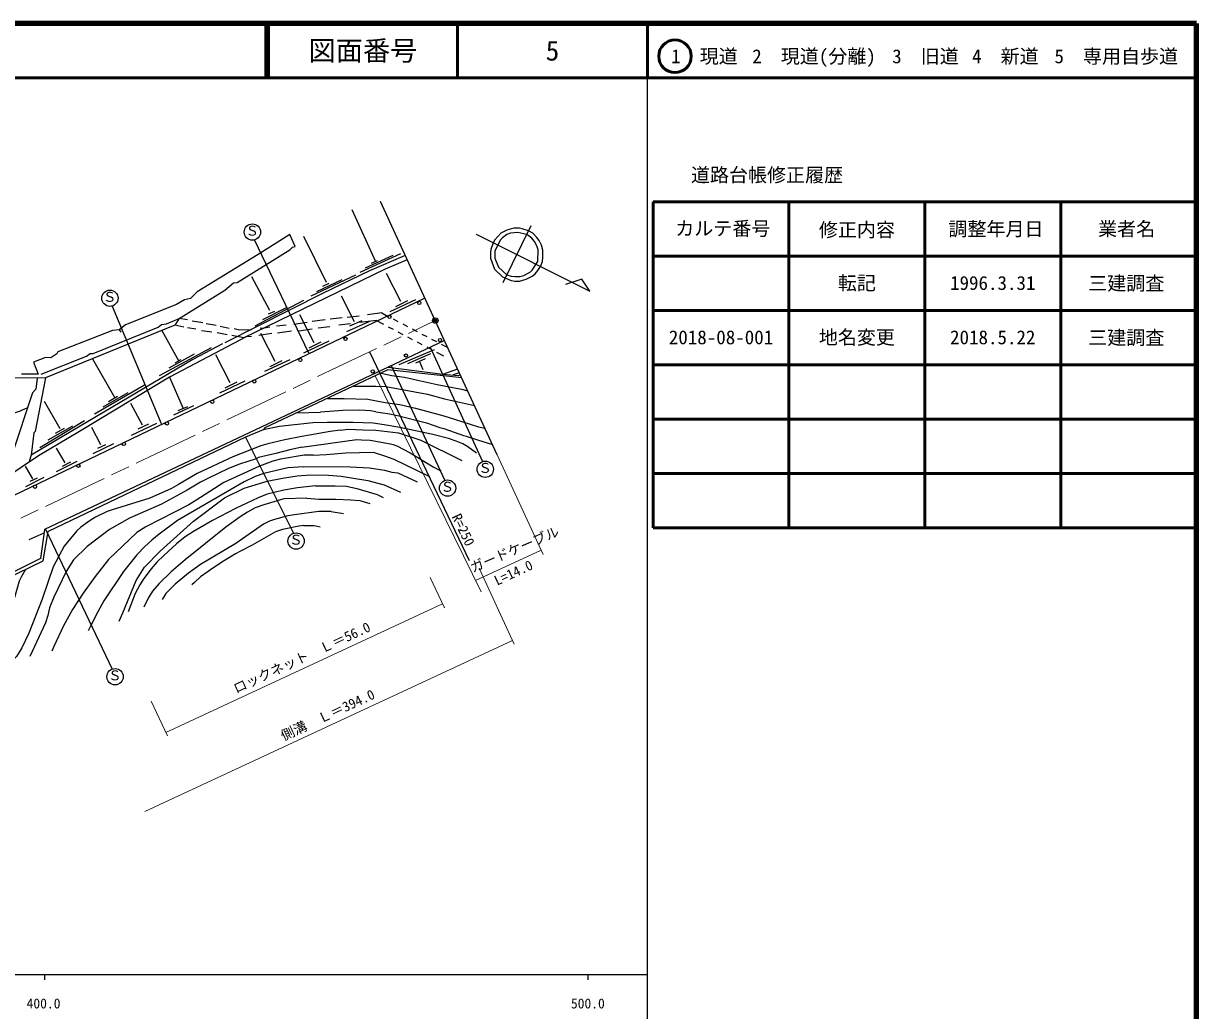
# Model space of a CAD drawing. Units: millimetres, scale not verified. Extents: x 40000 to 680000, y 20000 to 380000.
# Drawn here: x 464149 to 680000, y 198357 to 380000 of the extents above; entities that cross this region are included whole.
import ezdxf
from ezdxf.enums import TextEntityAlignment as Align

# ---------------------------------------------------------------- set-up
doc = ezdxf.new("R2010")
doc.units = ezdxf.units.MM
doc.header["$LTSCALE"] = 1000
doc.header["$PDMODE"] = 32
doc.header["$PDSIZE"] = 500
doc.linetypes.add('CHAIN', pattern=[18.5, 12, -1.5, 3.5, -1.5])
for name, color, linetype, lineweight in [('M-BGD', 7, 'Continuous', 25), ('M-BMK', 2, 'CHAIN', 13), ('M-BMK-SRVR', 3, 'Continuous', 25), ('M-STR-HTXT', 7, 'Continuous', 13), ('M-TTL', 2, 'Continuous', 140), ('M-TTL-BAND', 7, 'Continuous', 25), ('M-TTL-FRAM', 2, 'Continuous', 50), ('M-TTL-LINE', 7, 'Continuous', 50)]:
    doc.layers.add(name, color=color, linetype=linetype, lineweight=lineweight)
doc.layers.add('M-OTRS', color=6, linetype='Continuous')
doc.layers.add('M-TTL-TXT', color=7, linetype='Continuous')
doc.styles.add('ＭＳ ゴシック', font='')
doc.styles.get('ＭＳ ゴシック').set_extended_font_data('MS Gothic')

msp = doc.modelspace()

# ---------------------------------------------------------------- linework, layer by layer
at = {"layer": 'M-BGD'}
for p, q in [((524579, 345793), (528897, 336226)), ((557514, 342745), (552349, 332246)), ((516648, 319335), (506686, 340177)), ((515689, 340882), (519837, 332416)), ((533553, 337580), (526018, 334194)), ((532114, 337326), (527034, 334956)), ((529235, 336310), (528135, 335802)), ((506089, 333407), (509442, 327246)), ((525256, 333686), (517043, 329791)), ((522716, 332839), (518059, 330638)), ((533581, 328815), (530963, 333965)), ((520345, 332162), (519160, 331569)), ((434670, 279841), (538041, 329537)), ((515689, 329029), (506714, 324288)), ((525054, 325064), (522658, 329828)), ((536259, 329128), (531590, 326951)), ((534820, 328940), (532585, 327864)), ((480467, 327999), (489491, 306385)), ((512641, 327759), (508153, 325473)), ((510355, 326997), (509169, 326489)), ((517640, 321212), (515021, 326363)), ((525933, 326150), (523732, 325896)), ((530067, 326731), (527457, 326404)), ((530067, 326731), (531271, 326099)), ((494353, 324034), (495877, 323780)), ((495199, 325304), (497147, 324965)), ((497739, 324796), (499602, 324457)), ((500364, 324288), (501973, 323949)), ((512471, 324457), (510693, 324288)), ((516366, 324965), (513911, 324626)), ((514842, 323441), (517297, 323780)), ((519668, 325473), (517297, 325134)), ((520515, 324203), (518398, 323949)), ((522801, 325812), (520599, 325558)), ((524325, 324711), (522208, 324457)), ((527699, 325096), (523595, 323233)), ((526427, 325306), (524172, 324323)), ((529085, 325333), (526018, 324965)), ((529085, 325333), (530386, 324650)), ((531272, 324186), (532158, 323722)), ((532157, 325635), (533042, 325170)), ((533928, 324706), (534813, 324242)), ((535699, 323777), (536585, 323313)), ((481737, 323610), (482076, 323187)), ((489611, 323526), (492744, 317853)), ((496893, 323526), (498840, 323272)), ((499771, 323102), (501634, 322764)), ((509847, 322933), (507476, 322594)), ((510466, 317791), (507847, 322942)), ((513487, 323356), (510863, 323018)), ((541627, 321639), (531244, 316769)), ((533043, 323257), (533929, 322793)), ((534814, 322328), (535700, 321864)), ((537470, 322848), (538356, 322384)), ((539242, 321919), (540127, 321455)), ((498671, 320308), (489103, 315144)), ((520318, 321526), (515649, 319349)), ((518879, 321338), (516644, 320262)), ((527831, 319559), (546153, 281192)), ((539734, 319970), (533215, 317176)), ((536586, 321399), (537471, 320935)), ((538357, 320471), (539242, 320006)), ((539004, 320409), (548624, 299396)), ((540128, 319542), (541430, 318859)), ((541013, 320991), (542217, 320359)), ((476827, 318276), (480975, 311080)), ((495538, 319123), (490881, 316583)), ((493083, 318107), (491982, 317514)), ((502185, 313842), (499566, 318993)), ((513144, 318104), (508475, 315928)), ((511705, 317917), (509469, 316840)), ((539057, 319208), (534823, 317345)), ((538041, 318276), (536263, 317514)), ((537025, 317768), (537617, 316329)), ((529981, 315677), (531945, 315228)), ((531822, 317042), (541681, 295924)), ((531945, 315228), (534231, 314890)), ((544306, 315736), (543242, 315310)), ((486394, 313450), (477250, 308116)), ((491051, 314890), (493506, 309132)), ((504863, 314155), (500194, 311979)), ((503424, 313968), (501188, 312891)), ((524903, 313281), (528981, 313281)), ((534231, 314890), (536940, 314297)), ((536940, 314297), (540242, 313535)), ((540242, 313535), (544729, 312688)), ((483346, 312011), (478774, 309386)), ((481483, 311334), (479790, 310402)), ((520091, 310995), (523139, 310995)), ((523139, 310995), (527490, 310891)), ((527490, 310891), (530675, 310233)), ((538464, 311757), (541597, 310910)), ((541597, 310910), (547145, 309668)), ((544729, 312688), (545895, 312381)), ((467937, 310487), (470815, 305492)), ((486043, 306107), (483915, 310036)), ((495453, 309640), (491728, 307947)), ((494353, 309471), (492575, 308709)), ((522929, 308780), (518821, 308455)), ((530675, 310233), (533384, 309894)), ((533384, 309894), (536263, 309217)), ((536263, 309217), (541512, 307778)), ((475387, 306846), (467175, 301936)), ((514588, 308370), (518821, 308455)), ((528981, 308540), (530251, 308370)), ((530251, 308370), (531183, 308201)), ((531183, 308201), (532961, 307862)), ((532961, 307862), (538295, 306508)), ((541512, 307778), (544814, 306762)), ((544814, 306762), (547862, 305746)), ((473186, 305915), (468614, 303290)), ((471662, 305492), (469969, 304560)), ((478407, 302431), (476745, 305649)), ((488652, 306412), (483971, 304200)), ((487166, 306260), (485212, 305359)), ((520599, 304899), (516789, 304222)), ((522462, 305153), (520599, 304899)), ((522462, 305153), (523901, 305322)), ((523901, 305322), (526611, 305238)), ((538295, 306508), (540750, 305661)), ((540750, 305661), (541512, 305492)), ((541512, 305492), (545296, 304091)), ((547862, 305746), (549057, 305522)), ((480736, 302665), (476886, 300828)), ((479249, 302478), (477752, 301787)), ((505021, 303883), (513826, 286188)), ((509085, 302613), (507815, 302274)), ((512217, 303375), (509085, 302613)), ((515350, 303968), (512217, 303375)), ((516789, 304222), (515350, 303968)), ((515350, 302020), (525510, 303460)), ((525510, 303460), (526357, 303375)), ((526357, 303375), (527965, 303290)), ((527965, 303290), (531691, 302613)), ((545407, 304137), (547693, 303375)), ((547693, 303375), (550445, 302510)), ((471849, 299154), (470234, 301869)), ((513149, 301512), (510609, 300835)), ((513487, 301597), (513149, 301512)), ((515350, 302020), (513487, 301597)), ((517467, 300581), (519837, 300666)), ((519837, 300666), (523478, 301004)), ((465855, 296176), (464544, 298505)), ((473956, 299388), (470164, 297493)), ((472832, 299283), (471252, 298464)), ((501888, 298126), (498078, 296263)), ((503920, 298888), (501888, 298126)), ((515689, 298380), (521277, 298464)), ((521277, 298464), (524240, 298380)), ((539565, 298380), (540919, 297702)), ((467891, 296469), (464497, 294760)), ((466697, 296352), (465340, 295696)), ((496131, 297194), (492659, 295162)), ((498078, 296263), (496723, 295586)), ((530590, 297787), (531945, 297448)), ((496723, 295586), (494268, 294146)), ((514588, 294570), (512048, 294146)), ((517890, 294908), (514588, 294570)), ((517890, 294908), (518821, 294908)), ((518821, 294908), (521531, 294908)), ((521531, 294908), (523563, 294824)), ((487410, 292622), (480467, 290506)), ((516281, 292622), (518483, 292453)), ((518483, 292453), (521615, 292453)), ((520769, 290167), (523055, 289828)), ((483685, 288982), (479959, 286865)), ((515689, 287627), (514503, 287458)), ((467924, 286182), (465143, 285002)), ((468191, 286950), (480442, 261182)), ((544560, 286865), (544645, 286611)), ((504089, 282886), (503158, 282378)), ((506206, 283986), (504089, 282886)), ((500957, 281023), (499009, 279753)), ((503158, 282378), (500957, 281023)), ((498163, 279160), (496723, 278144)), ((499009, 279753), (498163, 279160)), ((495623, 277128), (495115, 276705)), ((496723, 278144), (495623, 277128)), ((478943, 273742), (477843, 271710)), ((477843, 271710), (476488, 269085)), ((476488, 269085), (476065, 268238)), ((465735, 264428), (465312, 263497)), ((469715, 265360), (469376, 264513))]:
    msp.add_line(p, q, dxfattribs=at)
for points in [[(467429, 315482), (475726, 318784), (476403, 319292), (476996, 319292), (488934, 324118), (489527, 324626), (490458, 324711), (492829, 325727), (501211, 330892), (502819, 332246), (503497, 332331), (513149, 338342), (513657, 338850), (514165, 338935), (513149, 341136), (509508, 338850)], [(547439, 341221), (568351, 330722), (566912, 332924), (563864, 331992)], [(509508, 338850), (507307, 337496), (496131, 330638), (494861, 329368), (493760, 329114), (492321, 328267), (482923, 324542), (481737, 323610), (480552, 323526), (470477, 319546), (470307, 319208), (469207, 318446), (468191, 318530), (465989, 317684), (466836, 315482), (463788, 315482)], [(534400, 337326), (527796, 334448), (519160, 330299), (501211, 321240)], [(534739, 336480), (530675, 334786), (504682, 322171), (502481, 322594)], [(493675, 324118), (491982, 324457), (468191, 314805), (460571, 314720)], [(494353, 325473), (492829, 325727), (491982, 324457)], [(502904, 323864), (503920, 323610), (506121, 323695)], [(509508, 324118), (508153, 323864), (507730, 323949)], [(506121, 322425), (505105, 322340), (491051, 314890), (474456, 304899), (466921, 300412), (457269, 293977), (456591, 293892), (456168, 293300), (449818, 288812), (444399, 286188), (443468, 286018), (442537, 285426), (440081, 284240), (433393, 281277), (431953, 280600), (430766, 280054), (430175, 279753), (422301, 276197), (421455, 278398)], [(500787, 321070), (495284, 318192), (465566, 300581)], [(531244, 316769), (468021, 286865), (467259, 281531), (455575, 275689), (442537, 274080), (442029, 273911), (426873, 266968), (406638, 257486), (401389, 254861), (397240, 252914), (391906, 250628), (387673, 248934), (378783, 245886)], [(544814, 314805), (531183, 316244), (508577, 305576), (508238, 305238)], [(531244, 316769), (541343, 315482), (544052, 316414)], [(541343, 315482), (544137, 315228), (544560, 315313)], [(466667, 314720), (466413, 312688), (465820, 312011), (462095, 300750), (461417, 299650), (460486, 298888), (459639, 298803), (449733, 291691), (449479, 291268), (448125, 290506), (447617, 290590), (446939, 290421), (437457, 285934), (437118, 285256)], [(468191, 314805), (466328, 304899), (466074, 304645), (465566, 300581), (465227, 299396)], [(528981, 313281), (530844, 313196), (538464, 311757)], [(529006, 308542), (528009, 308695), (526062, 308865), (522929, 308780)], [(547523, 300920), (545915, 302105), (544983, 302613), (543798, 303121), (542359, 303629), (539480, 304391), (533384, 305661), (530505, 306169), (528473, 306423), (524833, 306592), (520007, 306592), (517382, 306508), (511286, 305830), (508238, 305238), (505021, 303883), (468721, 286533)], [(526611, 305238), (528981, 305153), (533130, 304645), (537279, 303290), (544814, 299565)], [(507815, 302274), (502650, 300242), (496131, 297194)], [(531691, 302613), (532199, 302528), (532876, 302274), (535331, 301004), (539565, 298380)], [(517467, 300581), (515773, 300581), (511455, 299819), (510016, 299480), (507561, 298549), (501041, 295501), (496723, 292792)], [(510609, 300835), (507391, 300158), (506968, 299904), (503920, 298888)], [(523478, 301004), (528473, 301089), (530590, 300412)], [(530590, 300412), (532283, 299819), (538887, 296602)], [(515689, 298380), (512810, 298210), (508407, 297194), (506799, 296602), (504767, 295670), (492490, 288558), (489103, 286018), (487749, 284918), (486479, 283732), (485039, 282208), (482584, 279160), (478943, 273742)], [(524240, 298380), (527796, 298210), (530590, 297787)], [(481737, 270016), (482415, 271540), (484870, 277467), (486394, 279922), (489273, 282886), (495453, 288389), (501126, 292707), (504767, 294485), (509000, 295755), (511794, 296348), (514503, 296771), (516959, 296940), (520261, 296856), (522631, 296686), (527542, 295924), (530505, 295078), (533553, 293723)], [(531945, 297448), (533045, 297279), (536601, 295670)], [(512048, 294146), (509000, 293384), (507307, 292707), (503158, 290760), (498925, 288558), (495453, 286526), (493929, 285510), (492321, 284240), (489950, 282124), (488680, 280854), (487664, 279668), (486309, 277890), (485547, 276705), (484701, 275096), (483431, 271710)], [(494268, 294146), (489527, 291522), (483685, 288982)], [(492659, 295162), (491389, 294400), (487410, 292622)], [(523563, 294824), (525510, 294400), (529235, 293300), (530336, 292792)], [(496723, 292792), (494607, 291437), (486648, 287373), (485039, 286357), (479790, 281362)], [(516281, 292622), (512048, 292538), (508407, 291437), (506799, 290844), (505359, 290082), (504005, 289236), (501380, 287288), (493929, 281277), (491305, 279076), (489103, 276959), (487918, 275520), (487071, 274250), (486309, 272556)], [(521615, 292453), (524409, 292368), (526018, 292199), (527881, 291691)], [(480467, 290506), (479536, 290167), (477419, 289151), (476403, 288558), (474710, 287288), (473948, 286611), (471662, 283817), (469630, 280007), (467598, 274080), (465143, 267815), (463873, 265106), (462857, 263497), (462264, 262820), (461417, 262058), (459470, 260788), (456930, 259433), (451935, 257994)], [(513995, 289574), (512810, 289405), (510355, 288728), (509423, 288389), (508323, 287881), (503243, 284325), (496723, 280430), (494522, 278822), (492067, 276790), (490373, 275096), (489696, 273996)], [(520769, 290167), (518483, 290167), (513995, 289574)], [(514503, 287458), (511794, 286865), (510524, 286442), (506206, 283986)], [(515689, 287627), (517636, 287627), (518737, 287373)], [(378444, 245124), (387249, 248172), (400457, 253845), (405537, 256470), (442198, 273488), (455745, 275266), (467767, 281108), (468721, 286533)], [(479959, 286865), (475895, 283732), (473355, 281277), (472001, 279160), (469715, 274419), (468953, 272472), (468614, 271032), (468191, 269678), (465735, 264428)], [(479790, 281362), (477335, 278229), (475133, 275181), (473186, 272133), (471493, 269170), (469715, 265360)], [(464550, 279499), (463788, 278229), (463365, 277382), (461587, 271202), (460401, 267984), (459555, 266968), (457692, 266376), (455321, 266460), (450326, 267053), (444145, 268746), (438070, 271572)]]:
    msp.add_lwpolyline(points, dxfattribs=at)
for points in [[(557091, 341814), (555905, 342237), (555397, 342322), (554381, 342322), (553111, 341983), (552011, 341390), (550910, 340205), (550571, 339612), (550148, 338427), (550063, 337834), (550063, 336818), (550825, 334786), (552265, 333347), (553873, 332670), (554551, 332585), (555397, 332585), (556667, 332924), (557768, 333516), (558276, 333940), (558784, 334532), (559292, 335294), (559631, 336226), (559715, 336903), (559715, 338258), (559461, 339189), (559038, 340036), (558615, 340628), (557853, 341390)], [(555143, 341560), (553789, 341390), (553111, 341136), (552265, 340544), (551841, 340120), (550910, 338088), (550910, 336818), (551587, 335125), (553111, 333770), (553873, 333516), (554635, 333432), (555482, 333432), (556244, 333601), (557429, 334278), (557768, 334617), (558784, 336226), (558869, 338342), (558615, 339104), (558191, 339866), (557683, 340459), (556752, 341136)]]:
    msp.add_lwpolyline(points, close=True, dxfattribs=at)
for centre, radius in [((506276, 341620), 1500), ((480053, 329440), 1500), ((536979, 328585), 300), ((531504, 326006), 300), ((523406, 321946), 300), ((540795, 321724), 300), ((515095, 318092), 300), ((534526, 318899), 300), ((528429, 315964), 300), ((506628, 314121), 300), ((498908, 310384), 300), ((490552, 306402), 300), ((482624, 302608), 300), ((474271, 298595), 300), ((549121, 297964), 1500), ((542178, 294492), 1500), ((466266, 294742), 300), ((514323, 284756), 1500), ((481002, 259790), 1500)]:
    msp.add_circle(centre, radius, dxfattribs=at)
msp.add_open_spline([(448058, 306309), (451074, 306490), (451922, 306552), (454385, 306847), (457225, 307187), (458894, 307141), (461612, 308032), (462937, 308466), (463458, 308638), (464934, 309334)], degree=3, knots=[0, 0, 0, 0, 1, 1, 1, 2, 2, 2, 3, 3, 3, 3], dxfattribs=at)
at = {"layer": 'M-BMK'}
msp.add_line((451487, 283161), (539927, 325326), dxfattribs=at)
at = {"layer": 'M-BMK-SRVR'}
for p, q in [((539927, 325326), (529828, 347232)), ((551313, 300627), (539927, 325326))]:
    msp.add_line(p, q, dxfattribs=at)
msp.add_circle((539927, 325326), 500, dxfattribs=at)
msp.add_point((539927, 325326), dxfattribs=at)
at = {"layer": 'M-OTRS'}
msp.add_point((539927, 325326), dxfattribs=at)
at = {"layer": 'M-STR-HTXT'}
for p, q in [((528890, 315162), (548370, 275435)), ((559779, 282263), (551313, 300627)), ((559403, 283080), (547350, 277515)), ((548031, 279753), (554466, 265783)), ((538972, 278060), (541597, 272472)), ((490344, 249541), (541242, 273227)), ((554149, 266471), (486479, 234964)), ((487664, 255284), (490627, 248934))]:
    msp.add_line(p, q, dxfattribs=at)
at = {"layer": 'M-TTL'}
for p, q in [((680000, 380000), (40000, 380000)), ((680000, 20000), (680000, 380000))]:
    msp.add_line(p, q, dxfattribs=at)
at = {"layer": 'M-TTL-BAND'}
for p, q in [((579000, 20000), (579000, 370000)), ((40000, 205000), (579000, 205000)), ((468000, 205000), (468000, 204000)), ((568000, 205000), (568000, 204000))]:
    msp.add_line(p, q, dxfattribs=at)
at = {"layer": 'M-TTL-FRAM'}
for p, q in [((580000, 347197), (580000, 287197)), ((580000, 347197), (680000, 347197)), ((580000, 287197), (680000, 287197))]:
    msp.add_line(p, q, dxfattribs=at)
at = {"layer": 'M-TTL-LINE'}
for p, q in [((508747, 380000), (508747, 370000)), ((509247, 380000), (509247, 370000)), ((543997, 380000), (543997, 370000)), ((579000, 380000), (579000, 370000)), ((40000, 370000), (680000, 370000)), ((605000, 347197), (605000, 287197)), ((630000, 347197), (630000, 287197)), ((655000, 347197), (655000, 287197)), ((580000, 337197), (680000, 337197)), ((580000, 327197), (680000, 327197)), ((580000, 317197), (680000, 317197)), ((580000, 307197), (680000, 307197)), ((580000, 297197), (680000, 297197))]:
    msp.add_line(p, q, dxfattribs=at)
msp.add_circle((584031, 373958), 3000, dxfattribs=at)

# ---------------------------------------------------------------- texts
at = {"layer": 'M-BGD', "style": 'ＭＳ ゴシック'}
for p in [(504988, 340403), (478765, 328223), (547834, 296747), (540891, 293275), (513036, 283539), (479715, 258573)]:
    msp.add_text('Ｓ', height=1833, dxfattribs=at).set_placement(p, align=Align.BOTTOM_LEFT)
msp.add_text('R=250', height=1833, rotation=295.527, dxfattribs=at).set_placement((542423, 289004), align=Align.BOTTOM_LEFT)
at = {"layer": 'M-STR-HTXT', "style": 'ＭＳ ゴシック'}
for s, rotation, p in [('ガードケーブル', 23.289, (547047, 278417)), ('L=14.0', 24.816, (551525, 276028)), ('ロックネット\u3000Ｌ＝56.0', 24.966, (503515, 256169)), ('側溝\u3000Ｌ＝394.0', 24.966, (512243, 247471))]:
    msp.add_text(s, height=1833, rotation=rotation, dxfattribs=at).set_placement(p, align=Align.BOTTOM_LEFT)
at = {"layer": 'M-TTL-BAND', "style": 'ＭＳ ゴシック'}
for s, p in [('400.0', (467844, 198195)), ('500.0', (568000, 198195))]:
    msp.add_text(s, height=1833, dxfattribs=at).set_placement(p, align=Align.BOTTOM_CENTER)
at = {"layer": 'M-TTL-TXT', "style": 'ＭＳ ゴシック'}
for s, height, p in [('図面番号', 3666, (526622, 375000)), ('5', 3666, (561497, 375000)), ('1\u3000現道', 2566, (589448, 373958)), ('2\u3000現道(分離)', 2566, (609619, 373958)), ('3\u3000旧道', 2566, (630121, 373958)), ('4\u3000新道', 2566, (644824, 373958)), ('5\u3000専用自歩道', 2566, (665228, 373958)), ('道路台帳修正履歴', 2566, (600968, 352113)), ('カルテ番号', 2566, (592839, 342277)), ('修正内容', 2566, (617509, 342023)), ('調整年月日', 2566, (643089, 342197)), ('業者名', 2566, (667134, 342197)), ('転記', 2566, (617500, 332245)), ('1996.3.31', 2566, (642500, 332245)), ('三建調査', 2566, (667077, 332189)), ('地名変更', 2566, (617500, 322245)), ('三建調査', 2566, (667077, 322189)), ('2018-08-001', 2566, (592500, 322245)), ('2018.5.22', 2566, (642500, 322245))]:
    msp.add_text(s, height=height, dxfattribs=at).set_placement(p, align=Align.MIDDLE_CENTER)

doc.saveas('drawing.dxf')
